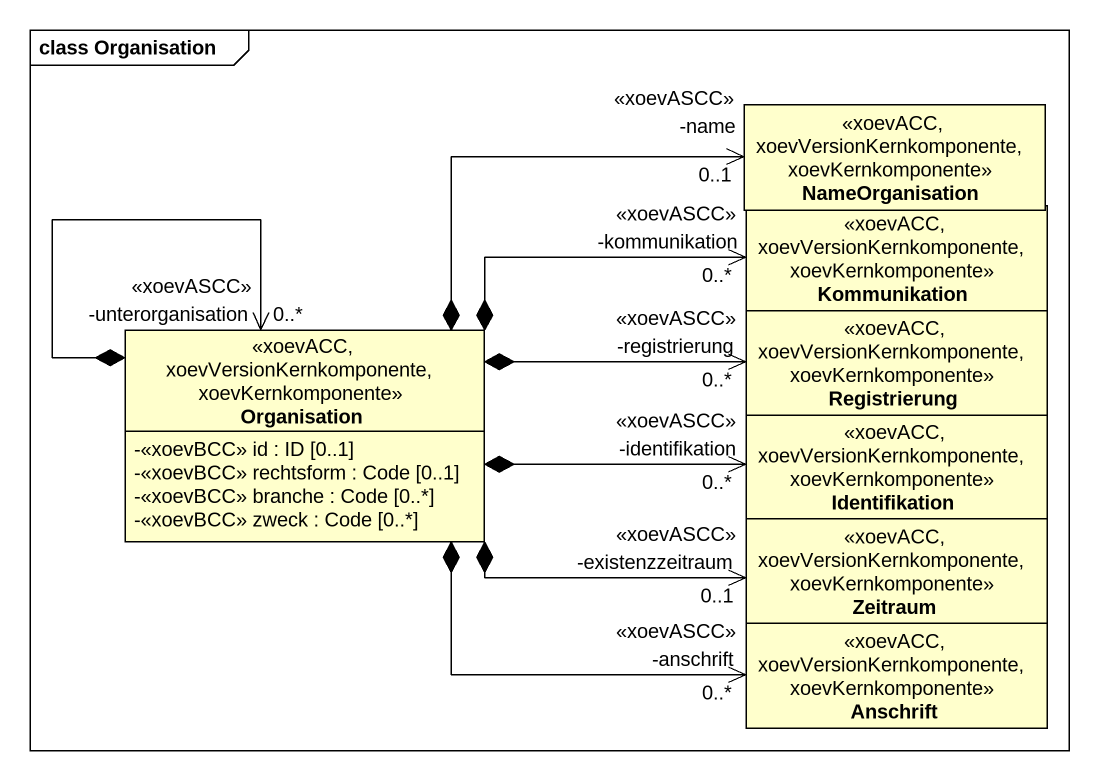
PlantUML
@startuml
mainframe class Organisation
hide circle
hide empty members
skinparam classAttributeIconSize 0
class NameOrganisation <<xoevACC, xoevVersionKernkomponente, xoevKernkomponente>>
class Kommunikation <<xoevACC, xoevVersionKernkomponente, xoevKernkomponente>>
class Organisation <<xoevACC, xoevVersionKernkomponente, xoevKernkomponente>> {
  -<<xoevBCC>> id : ID [0..1]
  -<<xoevBCC>> rechtsform : Code [0..1]
  -<<xoevBCC>> branche : Code [0..*]
  -<<xoevBCC>> zweck : Code [0..*]
}
class Registrierung <<xoevACC, xoevVersionKernkomponente, xoevKernkomponente>>
class Identifikation <<xoevACC, xoevVersionKernkomponente, xoevKernkomponente>>
class Zeitraum <<xoevACC, xoevVersionKernkomponente, xoevKernkomponente>>
class Anschrift <<xoevACC, xoevVersionKernkomponente, xoevKernkomponente>>
Organisation *-right-> "-name\n0..1\n<<xoevASCC>>" NameOrganisation
Organisation *-right-> "-kommunikation\n0..*\n<<xoevASCC>>" Kommunikation
Organisation *--> "-unterorganisation\n0..*\n<<xoevASCC>>" Organisation
Organisation *-right-> "-registrierung\n0..*\n<<xoevASCC>>" Registrierung
Organisation *-right-> "-identifikation\n0..*\n<<xoevASCC>>" Identifikation
Organisation *-right-> "-existenzzeitraum\n0..1\n<<xoevASCC>>" Zeitraum
Organisation *-right-> "-anschrift\n0..*\n<<xoevASCC>>" Anschrift
@enduml
